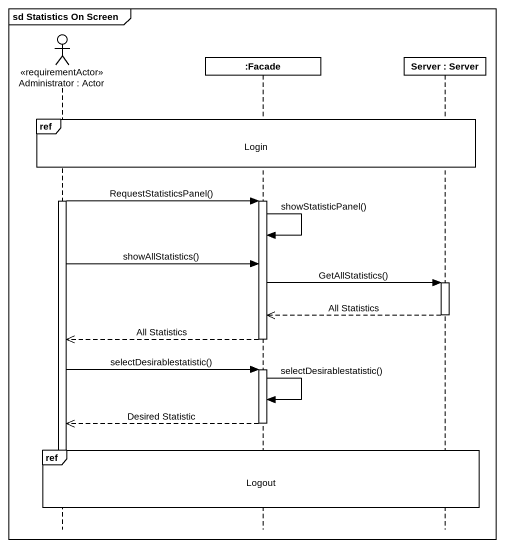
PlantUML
@startuml
mainframe sd Statistics On Screen
hide footbox
actor "Administrator : Actor" as Administrator <<requirementActor>>
participant ":Facade" as Facade
participant "Server : Server" as Server

ref over Administrator, Facade, Server : Login
activate Administrator
Administrator -> Facade : RequestStatisticsPanel()
activate Facade
Facade -> Facade : showStatisticPanel()
Administrator -> Facade : showAllStatistics()
Facade -> Server : GetAllStatistics()
activate Server
Server -->> Facade : All Statistics
deactivate Server
Facade -->> Administrator : All Statistics
deactivate Facade
Administrator -> Facade : selectDesirablestatistic()
activate Facade
Facade -> Facade : selectDesirablestatistic()
Facade -->> Administrator : Desired Statistic
deactivate Facade
ref over Administrator, Facade, Server : Logout
deactivate Administrator
@enduml
